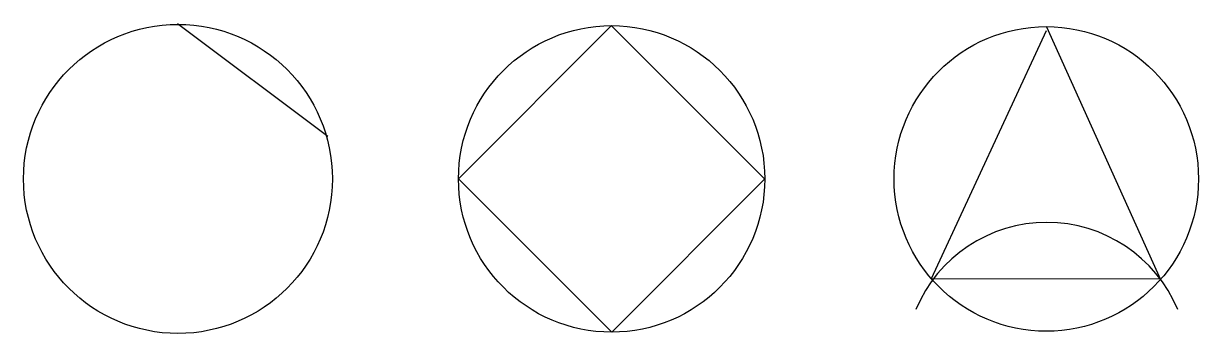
# Model space of a CAD drawing. Header units: millimetres. Extents: x -135 to 135, y -36 to 36.
import ezdxf

# ---------------------------------------------------------------- set-up
doc = ezdxf.new("R2010")
doc.units = ezdxf.units.MM
doc.layers.get('0').update_dxf_attribs({"linetype": 'CONTINUOUS', "lineweight": 25})

msp = doc.modelspace()

# ---------------------------------------------------------------- linework, layer by layer
for p, q in [((-99.84, 35.72), (-65.31, 9.86)), ((-0.01, 35.23), (-35.21, 0.01)), ((35.23, -0.03), (0, 35.22)), ((100, 34), (73.5, -23)), ((100.02, 34.98), (126.31, -23.11)), ((-35.21, 0), (0.03, -35.2)), ((0.04, -35.22), (35.23, -0.01)), ((73.58, -22.89), (126.4, -22.98))]:
    msp.add_line(p, q)
for centre, radius in [((-99.77, 0), 35.53), ((0, 0), 35.23), ((100, 0), 35.01)]:
    msp.add_circle(centre, radius)
msp.add_arc((100.12, -42.69), 32.69, 22.839, 157.161)

doc.saveas('drawing.dxf')
